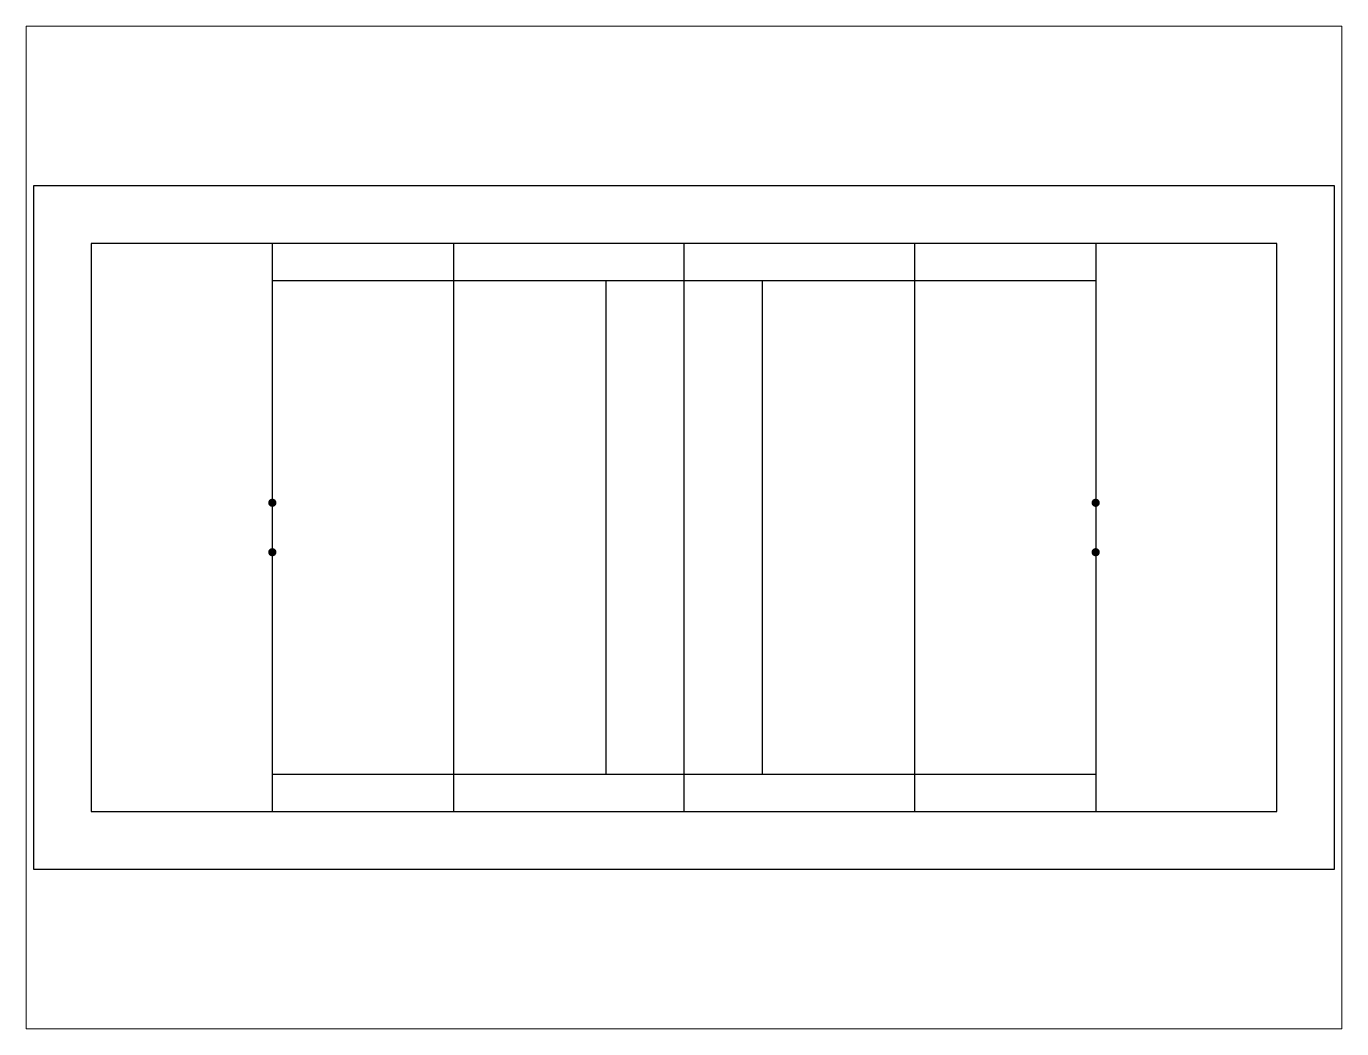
# Paper-space layout 'Layout1' of a CAD drawing. Header units: millimetres. Extents: x 1.05 to 9.45, y 0.8 to 7.2.
# The model-space entities are those that its viewports show. They can reach past a viewport. Long polylines and large blocks are cut down to what shows.
import ezdxf

# ---------------------------------------------------------------- set-up
doc = ezdxf.new("R2010")
doc.units = ezdxf.units.MM
doc.header["$MEASUREMENT"] = 0
doc.linetypes.add('DASHED', pattern=[0.75, 0.5, -0.25])

# ---------------------------------------------------------------- blocks, each defined once
blk = doc.blocks.new('Recreation_Rugby')
at = {"color": 0}
for p, q in [((158000, 41500), (0, 41500)), ((0, 41500), (0, -41500)), ((158000, -41500), (158000, 41500)), ((7000, 34500), (7000, -34500)), ((151000, 34500), (7000, 34500)), ((29000, 34500), (29000, -34500)), ((51000, 34500), (51000, -34500)), ((79000, 34500), (79000, -34500)), ((107000, 34500), (107000, -34500)), ((129000, 34500), (129000, -34500)), ((151000, -34500), (151000, 34500)), ((7000, -34500), (151000, -34500)), ((0, -41500), (158000, -41500))]:
    blk.add_line(p, q, dxfattribs=at)
at = {"color": 0, "linetype": 'DASHED'}
for p, q in [((29000, 30000), (129000, 30000)), ((69500, 30000), (69500, -30000)), ((88500, 30000), (88500, -30000)), ((129000, -30000), (29000, -30000))]:
    blk.add_line(p, q, dxfattribs=at)
at = {"color": 0, "const_width": 500}
for points in [[(28750, 3000, 1), (29250, 3000, 1)], [(128750, 3000, 1), (129250, 3000, 1)], [(28750, -3000, 1), (29250, -3000, 1)], [(128750, -3000, 1), (129250, -3000, 1)]]:
    blk.add_lwpolyline(points, format="xyb", close=True, dxfattribs=at)

msp = doc.modelspace()

# ---------------------------------------------------------------- block references
msp.add_blockref('Recreation_Rugby', (39, 283))

psp = doc.layouts.get("Layout1")

# ---------------------------------------------------------------- viewports
at = {"layer": '0'}
psp.add_viewport(center=(5.25, 4), size=(8.4, 6.4), view_center_point=(79039.2578, 283.4816), view_height=121723.489156, dxfattribs=at)

doc.saveas('drawing.dxf')
